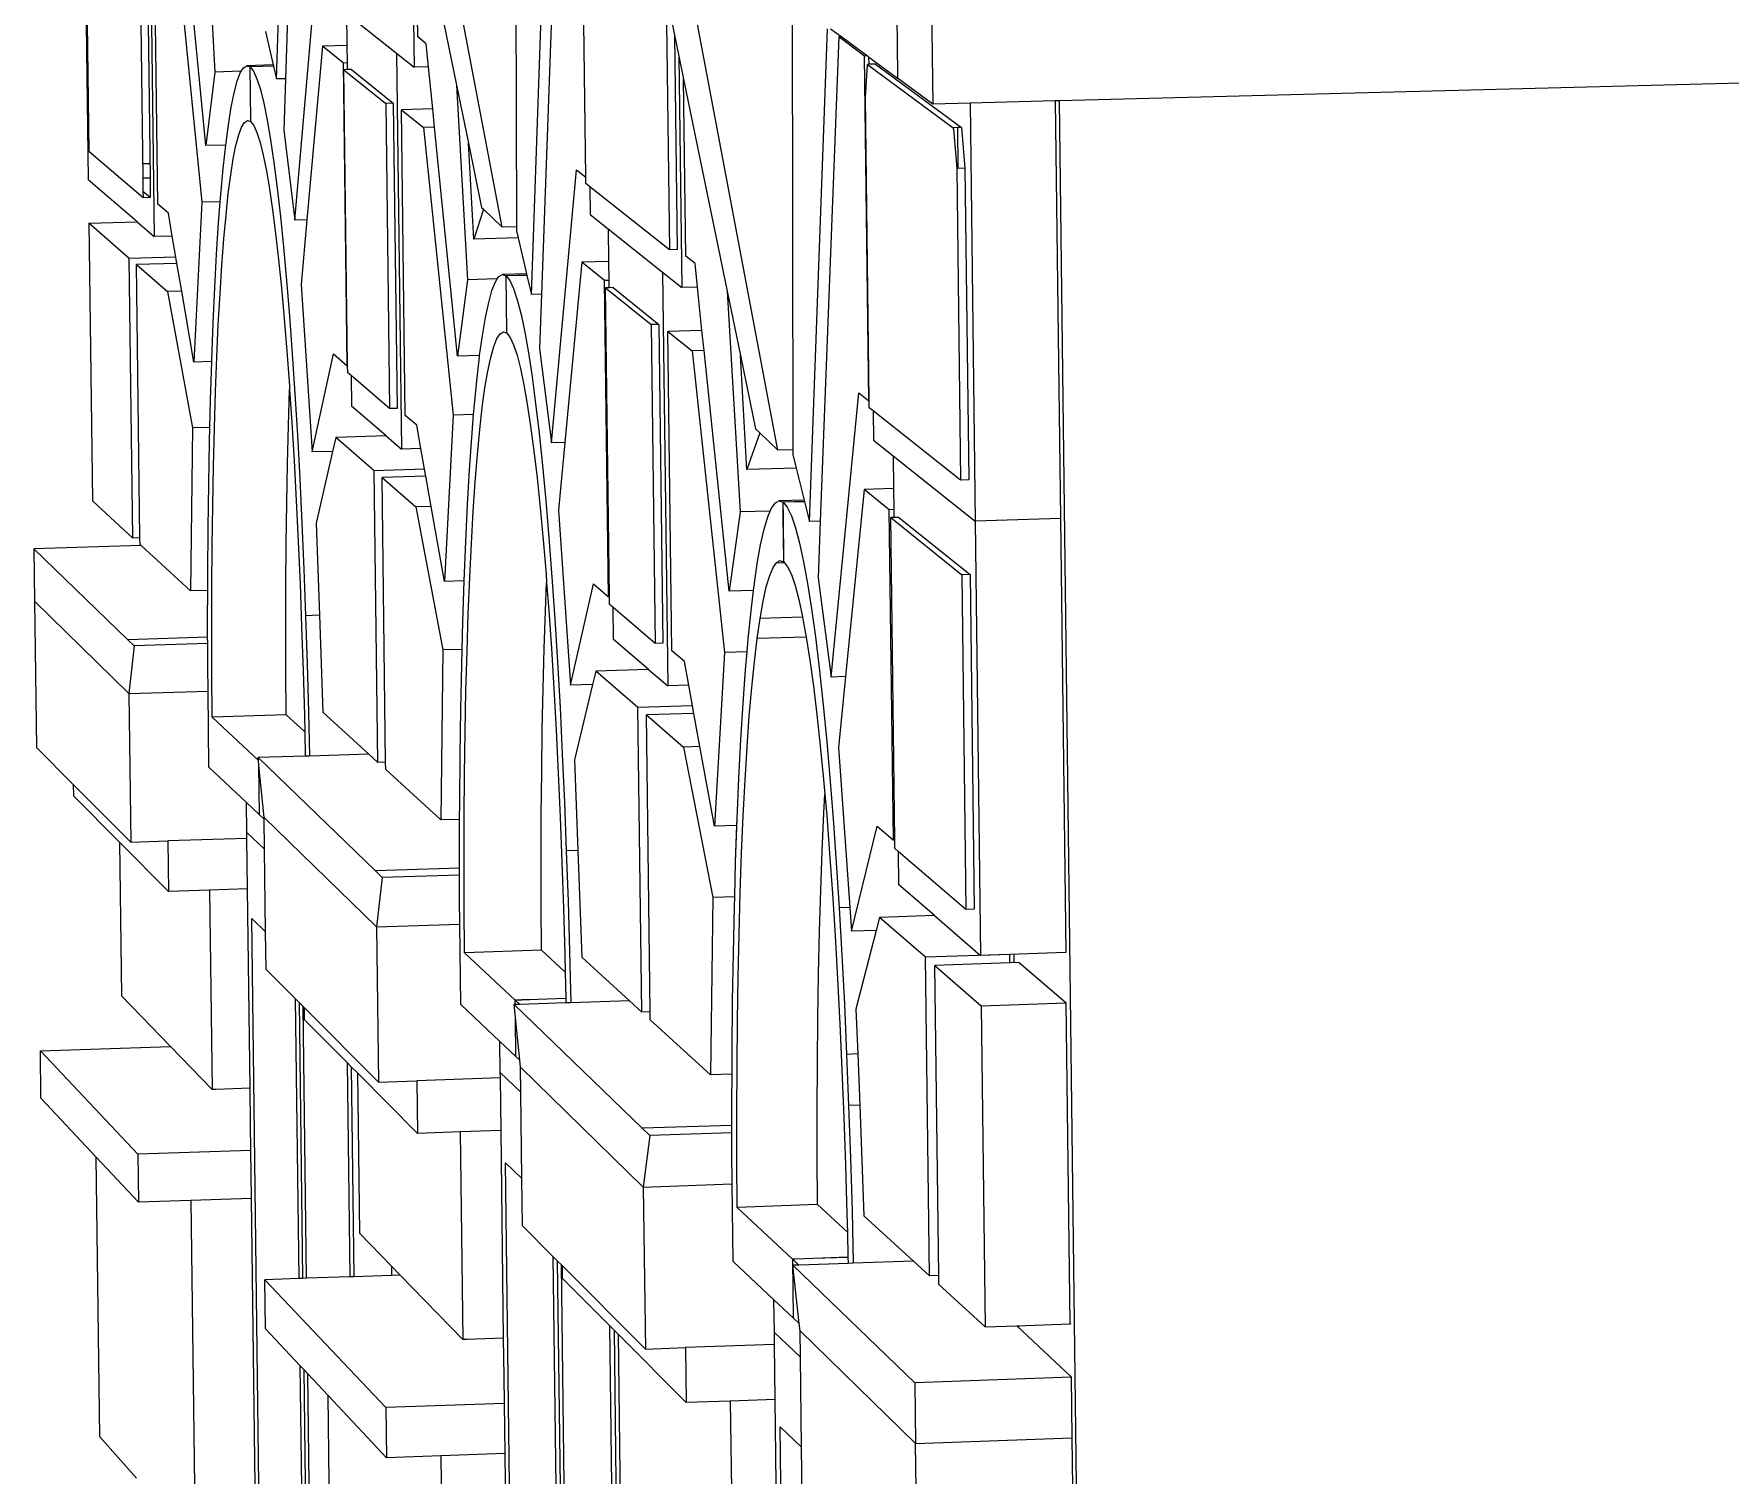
# Model space of a CAD drawing. Extents: x -106 to 80, y -44 to 65.
# Drawn here: x -95.57 to -89.94, y -13.19 to -8.4 of the extents above; entities that cross this region are included whole.
import ezdxf

# ---------------------------------------------------------------- set-up
doc = ezdxf.new("R2010")
doc.units = 0
doc.layers.get('0').update_dxf_attribs({"linetype": 'CONTINUOUS'})

msp = doc.modelspace()

# ---------------------------------------------------------------- linework, layer by layer
for p, q in [((-94.7679, -8.5535), (-94.7198, -7.065)), ((-94.6887, -7.0879), (-94.7377, -8.5527)), ((-95.4085, -7.6416), (-95.3925, -8.8884)), ((-94.0189, -9.0458), (-94.2888, -7.618)), ((-93.9742, -7.6224), (-93.9713, -9.0445)), ((-93.9208, -9.2699), (-93.8668, -7.7016)), ((-93.8329, -7.7266), (-93.8879, -9.2689)), ((-95.1893, -7.8158), (-95.1733, -9.077)), ((-95.4027, -7.8316), (-95.3904, -8.7947)), ((-94.3195, -7.8463), (-94.311, -8.5141)), ((-94.2988, -8.4142), (-94.305, -7.9165)), ((-94.305, -7.9165), (-94.17, -8.5741)), ((-93.7409, -8.88), (-93.753, -7.9158)), ((-95.2229, -7.9763), (-95.2114, -8.8833)), ((-95.199, -7.9756), (-95.1875, -8.8826)), ((-95.0039, -7.9501), (-94.9719, -8.5306)), ((-95.1615, -8.9692), (-95.1739, -7.9958)), ((-95.1066, -8.0499), (-95.0153, -8.9629)), ((-95.0024, -8.775), (-95.0728, -8.049)), ((-94.7064, -9.0229), (-94.6311, -8.1518)), ((-93.4741, -8.2729), (-93.4635, -9.1207)), ((-93.4741, -8.2729), (-93.4463, -8.4081)), ((-93.1039, -9.7868), (-93.3847, -8.2955)), ((-93.0556, -8.3003), (-93.0535, -9.7853)), ((-92.593, -8.3129), (-92.589, -8.6368)), ((-94.5352, -8.3359), (-94.3694, -8.4677)), ((-94.5352, -8.3359), (-94.5338, -8.4425)), ((-92.9985, -10.0233), (-92.9383, -8.3869)), ((-92.9282, -8.3866), (-92.8911, -8.414)), ((-92.7082, -8.3588), (-92.7074, -8.4317)), ((-94.8043, -8.3958), (-94.7786, -8.5071)), ((-94.6154, -8.4447), (-94.6667, -9.0218)), ((-94.5338, -8.4425), (-94.6154, -8.4447)), ((-94.5456, -8.5009), (-94.6154, -8.4447)), ((-94.5338, -8.4425), (-94.5331, -8.5005)), ((-94.2706, -8.4364), (-94.2988, -8.4142)), ((-94.263, -8.5128), (-94.2706, -8.4364)), ((-93.4463, -8.4081), (-93.4374, -9.12)), ((-93.4463, -8.4081), (-93.432, -8.4775)), ((-92.9012, -8.4142), (-92.9625, -10.0222)), ((-92.8911, -8.414), (-92.9012, -8.4142)), ((-92.8156, -8.4774), (-92.9012, -8.4142)), ((-92.8911, -8.414), (-92.8054, -8.4771)), ((-92.7074, -8.4317), (-92.7073, -8.4317)), ((-92.7073, -8.4317), (-92.7059, -8.5506)), ((-94.5331, -8.5005), (-94.5456, -8.5009)), ((-94.5329, -9.5061), (-94.5456, -8.5009)), ((-94.5331, -8.5005), (-94.5328, -8.5225)), ((-94.3694, -8.4677), (-94.3528, -9.7828)), ((-94.3694, -8.4677), (-94.311, -8.5141)), ((-93.432, -8.4775), (-93.4224, -9.2463)), ((-93.432, -8.4775), (-93.4163, -8.554)), ((-92.8054, -8.4771), (-92.8156, -8.4774)), ((-92.8014, -9.6229), (-92.8156, -8.4774)), ((-92.8054, -8.4771), (-92.8019, -8.4798)), ((-92.8019, -8.4798), (-92.8016, -8.505)), ((-92.8019, -8.4798), (-92.7059, -8.5506)), ((-94.9719, -8.5306), (-95.0024, -8.775)), ((-94.8847, -8.5282), (-94.9719, -8.5306)), ((-94.8984, -8.5613), (-94.888, -8.5336)), ((-94.888, -8.5336), (-94.8847, -8.5282)), ((-94.8847, -8.5282), (-94.8773, -8.5162)), ((-94.8773, -8.5162), (-94.8664, -8.5095)), ((-94.7786, -8.5071), (-94.8664, -8.5095)), ((-94.8664, -8.5095), (-94.8555, -8.5132)), ((-94.7777, -8.5111), (-94.8555, -8.5132)), ((-94.8533, -8.6914), (-94.8555, -8.5132)), ((-94.7776, -8.5112), (-94.8553, -8.5133)), ((-94.8553, -8.5133), (-94.844, -8.5278)), ((-94.853, -8.6914), (-94.8553, -8.5133)), ((-94.844, -8.5278), (-94.8326, -8.5528)), ((-94.8326, -8.5528), (-94.8212, -8.5883)), ((-94.7786, -8.5071), (-94.7777, -8.5111)), ((-94.7777, -8.5111), (-94.7776, -8.5112)), ((-94.7776, -8.5112), (-94.7679, -8.5535)), ((-94.7377, -8.5527), (-94.7679, -8.5535)), ((-94.7377, -8.5527), (-94.7435, -8.7239)), ((-94.5328, -8.5225), (-94.5438, -8.5228)), ((-94.5438, -8.5228), (-94.405, -8.6346)), ((-94.5314, -9.5061), (-94.5438, -8.5228)), ((-94.5191, -8.5221), (-94.5328, -8.5225)), ((-94.5191, -8.5221), (-94.3801, -8.6339)), ((-94.263, -8.5128), (-94.311, -8.5141)), ((-94.2489, -8.6529), (-94.263, -8.5128)), ((-93.409, -9.1425), (-93.4163, -8.554)), ((-93.4163, -8.554), (-93.2717, -9.2582)), ((-92.8128, -8.6157), (-92.806, -8.5051)), ((-92.8016, -8.505), (-92.806, -8.5051)), ((-92.806, -8.5051), (-92.521, -8.7157)), ((-92.7791, -8.5044), (-92.8016, -8.505)), ((-92.7791, -8.5044), (-92.4938, -8.715)), ((-92.7059, -8.5506), (-92.7058, -8.5506)), ((-92.589, -8.6368), (-92.7059, -8.5506)), ((-89.1225, -8.5477), (-92.1697, -8.626)), ((-94.9181, -8.6477), (-94.9084, -8.5994)), ((-94.9084, -8.5994), (-94.8984, -8.5613)), ((-94.8212, -8.5883), (-94.8098, -8.6341)), ((-94.17, -8.5741), (-94.1333, -9.2209)), ((-94.17, -8.5741), (-94.1302, -8.7674)), ((-94.9274, -8.7059), (-94.9181, -8.6477)), ((-94.8098, -8.6341), (-94.7984, -8.69)), ((-94.3801, -8.6339), (-94.405, -8.6346)), ((-94.405, -8.6346), (-94.3922, -9.6483)), ((-94.3801, -8.6339), (-94.3673, -9.6476)), ((-94.2489, -8.6529), (-94.3528, -8.6558)), ((-94.34, -9.6709), (-94.3528, -8.6558)), ((-94.3528, -8.6558), (-94.2795, -8.7147)), ((-94.2428, -8.7137), (-94.2489, -8.6529)), ((-92.8002, -9.6229), (-92.8128, -8.6157)), ((-92.4652, -8.6336), (-92.589, -8.6368)), ((-92.1827, -8.6264), (-92.4652, -8.6336)), ((-92.4652, -8.6336), (-92.448, -10.0223)), ((-92.1697, -8.626), (-92.1827, -8.6264)), ((-92.1827, -8.6264), (-92.1656, -10.0137)), ((-92.1697, -8.626), (-91.7959, -38.9348)), ((-94.9361, -8.7732), (-94.9274, -8.7059)), ((-94.8928, -8.7392), (-94.8833, -8.7137)), ((-94.8833, -8.7137), (-94.8735, -8.6978)), ((-94.8735, -8.6978), (-94.8634, -8.6917)), ((-94.8634, -8.6917), (-94.8532, -8.6953)), ((-94.853, -8.6914), (-94.8533, -8.6914)), ((-94.8532, -8.6953), (-94.8533, -8.6914)), ((-94.8529, -8.6953), (-94.8532, -8.6953)), ((-94.8529, -8.6953), (-94.853, -8.6914)), ((-94.8529, -8.6957), (-94.8529, -8.6953)), ((-94.8529, -8.6957), (-94.8429, -8.7087)), ((-94.8429, -8.7087), (-94.8325, -8.7318)), ((-94.7984, -8.69), (-94.7872, -8.7559)), ((-94.7435, -8.7239), (-94.7064, -9.0229)), ((-94.2428, -8.7137), (-94.2795, -8.7147)), ((-94.2795, -8.7147), (-94.1807, -9.67)), ((-94.1666, -9.4746), (-94.2428, -8.7137)), ((-92.521, -8.7157), (-92.5206, -8.7206)), ((-92.5206, -8.7157), (-92.521, -8.7157)), ((-92.5062, -8.7153), (-92.5206, -8.7157)), ((-92.5206, -8.7206), (-92.5206, -8.7157)), ((-92.5206, -8.7206), (-92.5095, -8.8512)), ((-92.4938, -8.715), (-92.5062, -8.7153)), ((-92.5045, -8.851), (-92.5062, -8.7153)), ((-92.4938, -8.715), (-92.4822, -8.8504)), ((-94.9361, -8.7732), (-95.0024, -8.775)), ((-94.9445, -8.8509), (-94.9362, -8.7737)), ((-94.9362, -8.7737), (-94.9361, -8.7732)), ((-94.911, -8.8186), (-94.9021, -8.7742)), ((-94.9021, -8.7742), (-94.8928, -8.7392)), ((-94.8325, -8.7318), (-94.822, -8.7645)), ((-94.822, -8.7645), (-94.8115, -8.8067)), ((-94.7872, -8.7559), (-94.7761, -8.8315)), ((-94.1124, -9.0852), (-94.1302, -8.7674)), ((-94.1302, -8.7674), (-94.0866, -8.98)), ((-95.2106, -8.9484), (-95.3904, -8.7947)), ((-95.1881, -8.835), (-95.212, -8.8356)), ((-94.9195, -8.8721), (-94.911, -8.8186)), ((-94.8115, -8.8067), (-94.8011, -8.8583)), ((-94.7761, -8.8315), (-94.7651, -8.9164)), ((-95.2299, -9.0283), (-95.3925, -8.8884)), ((-95.1875, -8.8826), (-95.2114, -8.8833)), ((-95.2114, -8.8833), (-95.2108, -8.9271)), ((-95.1875, -8.8826), (-95.1866, -8.9478)), ((-94.9523, -8.9371), (-94.9445, -8.8509)), ((-94.9276, -8.9345), (-94.9195, -8.8721)), ((-94.8011, -8.8583), (-94.7907, -8.919)), ((-93.8542, -9.762), (-93.7714, -8.8558)), ((-93.7714, -8.8558), (-93.7409, -8.88)), ((-93.7407, -8.9012), (-93.7409, -8.88)), ((-92.5045, -8.851), (-92.5095, -8.8512)), ((-92.5095, -8.8512), (-92.4967, -9.8863)), ((-92.4822, -8.8504), (-92.5045, -8.851)), ((-92.4822, -8.8504), (-92.4694, -9.8854)), ((-95.1866, -8.9478), (-95.2108, -8.9271)), ((-95.2108, -8.9271), (-95.2106, -8.9484)), ((-95.1866, -8.9478), (-95.2106, -8.9484)), ((-94.9542, -8.9612), (-94.9523, -8.9371)), ((-94.9352, -9.0055), (-94.9276, -8.9345)), ((-94.7907, -8.919), (-94.7805, -8.9886)), ((-94.7651, -8.9164), (-94.7545, -9.0102)), ((-93.7279, -8.9114), (-93.7407, -8.9012)), ((-93.7279, -8.9114), (-93.7267, -9.0041)), ((-93.4635, -9.1207), (-93.7279, -8.9114)), ((-95.1264, -8.9992), (-95.1615, -8.9692)), ((-95.1135, -9.0753), (-95.1264, -8.9992)), ((-95.0153, -8.9629), (-95.0421, -9.4941)), ((-94.9542, -8.9612), (-95.0153, -8.9629)), ((-94.9596, -9.0319), (-94.9542, -8.9612)), ((-94.9424, -9.0848), (-94.9352, -9.0055)), ((-94.7805, -8.9886), (-94.7705, -9.0667)), ((-94.0801, -8.9862), (-94.1124, -9.0852)), ((-94.0866, -8.98), (-94.0801, -8.9862)), ((-94.0801, -8.9862), (-94.0189, -9.0458)), ((-93.7267, -9.0041), (-93.6669, -9.0517)), ((-95.3907, -9.0328), (-95.2299, -9.0283)), ((-95.2563, -9.1495), (-95.3907, -9.0328)), ((-95.3907, -9.0328), (-95.3789, -9.9553)), ((-95.2299, -9.0283), (-95.1733, -9.077)), ((-94.9663, -9.135), (-94.9596, -9.0319)), ((-94.7545, -9.0102), (-94.7441, -9.1127)), ((-94.6667, -9.0218), (-94.7064, -9.0229)), ((-94.6667, -9.0218), (-94.6858, -9.2364)), ((-93.9713, -9.0445), (-94.0189, -9.0458)), ((-93.9713, -9.0445), (-93.9712, -9.0584)), ((-93.9712, -9.0584), (-93.9658, -9.081)), ((-93.6669, -9.0517), (-93.4861, -9.1956)), ((-93.6669, -9.0517), (-93.6656, -9.1597)), ((-95.1135, -9.0753), (-95.1733, -9.077)), ((-95.1016, -9.1451), (-95.1135, -9.0753)), ((-94.949, -9.1721), (-94.9424, -9.0848)), ((-94.7705, -9.0667), (-94.7607, -9.1531)), ((-94.7441, -9.1127), (-94.734, -9.2233)), ((-93.9658, -9.081), (-94.1124, -9.0852)), ((-93.9658, -9.081), (-93.9372, -9.2012)), ((-93.4374, -9.12), (-93.4635, -9.1207)), ((-95.1016, -9.1451), (-95.2563, -9.1495)), ((-95.2444, -10.0785), (-95.2563, -9.1495)), ((-95.098, -9.1663), (-95.2325, -9.1702)), ((-95.2325, -9.1702), (-95.1291, -9.2598)), ((-95.2209, -10.0778), (-95.2325, -9.1702)), ((-95.098, -9.1663), (-95.1016, -9.1451)), ((-95.0823, -9.2585), (-95.098, -9.1663)), ((-94.9723, -9.2458), (-94.9663, -9.135)), ((-94.9551, -9.267), (-94.949, -9.1721)), ((-94.7607, -9.1531), (-94.7512, -9.2474)), ((-93.7545, -9.1622), (-93.8107, -9.7607)), ((-93.6656, -9.1597), (-93.7545, -9.1622)), ((-93.6784, -9.2235), (-93.7545, -9.1622)), ((-93.6656, -9.1597), (-93.6648, -9.2231)), ((-93.3783, -9.1668), (-93.409, -9.1425)), ((-93.3702, -9.2448), (-93.3783, -9.1668)), ((-94.734, -9.2233), (-94.7244, -9.3415)), ((-94.1333, -9.2209), (-94.1666, -9.4746)), ((-94.0346, -9.218), (-94.1333, -9.2209)), ((-94.0523, -9.2563), (-94.041, -9.2278)), ((-94.041, -9.2278), (-94.0346, -9.218)), ((-94.0346, -9.218), (-94.0293, -9.2101)), ((-94.0293, -9.2101), (-94.0174, -9.2035)), ((-93.9372, -9.2012), (-94.0174, -9.2035)), ((-94.0174, -9.2035), (-94.0056, -9.2078)), ((-93.9361, -9.2058), (-94.0056, -9.2078)), ((-94.0033, -9.3933), (-94.0056, -9.2078)), ((-93.9361, -9.2059), (-94.0053, -9.2079)), ((-94.0053, -9.2079), (-93.9931, -9.2234)), ((-94.003, -9.3933), (-94.0053, -9.2079)), ((-93.9931, -9.2234), (-93.9807, -9.2499)), ((-93.9372, -9.2012), (-93.9361, -9.2058)), ((-93.9361, -9.2058), (-93.9361, -9.2059)), ((-93.9361, -9.2059), (-93.9208, -9.2699)), ((-93.6648, -9.2231), (-93.6784, -9.2235)), ((-93.6653, -10.2733), (-93.6784, -9.2235)), ((-93.6648, -9.2231), (-93.6645, -9.2471)), ((-93.4861, -9.1956), (-93.469, -10.5697)), ((-93.4861, -9.1956), (-93.4224, -9.2463)), ((-95.0823, -9.2585), (-95.1291, -9.2598)), ((-95.1291, -9.2598), (-95.0467, -9.7124)), ((-95.0421, -9.4941), (-95.0823, -9.2585)), ((-94.9777, -9.3639), (-94.9723, -9.2458)), ((-94.9607, -9.369), (-94.9551, -9.267)), ((-94.7512, -9.2474), (-94.742, -9.3491)), ((-94.6858, -9.2364), (-94.6488, -9.7926)), ((-94.0633, -9.2957), (-94.0523, -9.2563)), ((-93.9807, -9.2499), (-93.9683, -9.2874)), ((-93.9683, -9.2874), (-93.9559, -9.3356)), ((-93.8879, -9.2689), (-93.9208, -9.2699)), ((-93.8879, -9.2689), (-93.8943, -9.4486)), ((-93.6645, -9.2471), (-93.6753, -9.2474)), ((-93.6753, -9.2474), (-93.5239, -9.3695)), ((-93.6625, -10.2733), (-93.6753, -9.2474)), ((-93.6495, -9.2467), (-93.6645, -9.2471)), ((-93.6495, -9.2467), (-93.4979, -9.3688)), ((-93.3702, -9.2448), (-93.4224, -9.2463)), ((-93.3552, -9.3894), (-93.3702, -9.2448)), ((-93.2717, -9.2582), (-93.2287, -9.9917)), ((-93.2717, -9.2582), (-93.2278, -9.4718)), ((-94.7244, -9.3415), (-94.7151, -9.4669)), ((-94.0841, -9.406), (-94.0739, -9.3456)), ((-94.0739, -9.3456), (-94.0633, -9.2957)), ((-93.9559, -9.3356), (-93.9435, -9.3944)), ((-94.9825, -9.4888), (-94.9777, -9.3639)), ((-94.9656, -9.4777), (-94.9607, -9.369)), ((-94.742, -9.3491), (-94.7332, -9.4579)), ((-94.036, -9.4158), (-94.0253, -9.3997)), ((-94.0253, -9.3997), (-94.0144, -9.3936)), ((-94.0144, -9.3936), (-94.0033, -9.3978)), ((-94.003, -9.3933), (-94.0033, -9.3933)), ((-94.0033, -9.3978), (-94.0033, -9.3933)), ((-94.0029, -9.3978), (-94.0033, -9.3978)), ((-94.0029, -9.3978), (-94.003, -9.3933)), ((-94.0029, -9.3982), (-94.0029, -9.3978)), ((-94.0029, -9.3982), (-93.992, -9.4121)), ((-93.9435, -9.3944), (-93.9313, -9.4636)), ((-93.4979, -9.3688), (-93.5239, -9.3695)), ((-93.5239, -9.3695), (-93.5106, -10.4286)), ((-93.4979, -9.3688), (-93.4847, -10.4278)), ((-93.3552, -9.3894), (-93.4681, -9.3927)), ((-93.4549, -10.4533), (-93.4681, -9.3927)), ((-93.4681, -9.3927), (-93.3882, -9.4571)), ((-93.3483, -9.456), (-93.3552, -9.3894)), ((-94.7332, -9.4579), (-94.7247, -9.5733)), ((-94.0932, -9.4724), (-94.0841, -9.406)), ((-94.0565, -9.4782), (-94.0464, -9.4421)), ((-94.0464, -9.4421), (-94.036, -9.4158)), ((-93.992, -9.4121), (-93.9806, -9.4366)), ((-93.9806, -9.4366), (-93.9692, -9.4712)), ((-93.8943, -9.4486), (-93.8542, -9.762)), ((-93.3483, -9.456), (-93.3882, -9.4571)), ((-93.3882, -9.4571), (-93.281, -10.459)), ((-93.2653, -10.2554), (-93.3483, -9.456)), ((-94.9826, -9.4923), (-95.0421, -9.4941)), ((-94.9865, -9.62), (-94.9826, -9.4923)), ((-94.9826, -9.4923), (-94.9825, -9.4888)), ((-94.97, -9.5926), (-94.9656, -9.4777)), ((-94.7151, -9.4669), (-94.7064, -9.599)), ((-94.6488, -9.7926), (-94.5785, -9.4671)), ((-94.5785, -9.4671), (-94.5329, -9.5061)), ((-94.5314, -9.5061), (-94.5329, -9.5061)), ((-94.5311, -9.5295), (-94.5314, -9.5061)), ((-94.0932, -9.4724), (-94.1666, -9.4746)), ((-94.1028, -9.5565), (-94.0937, -9.4764)), ((-94.0937, -9.4764), (-94.0932, -9.4724)), ((-94.0662, -9.5242), (-94.0565, -9.4782)), ((-93.9692, -9.4712), (-93.9579, -9.5156)), ((-93.9313, -9.4636), (-93.9192, -9.5428)), ((-93.2059, -9.8508), (-93.2278, -9.4718)), ((-93.2278, -9.4718), (-93.1777, -9.7154)), ((-94.5199, -9.539), (-94.5311, -9.5295)), ((-94.5199, -9.539), (-94.5187, -9.6401)), ((-94.3922, -9.6483), (-94.5199, -9.539)), ((-94.1114, -9.6461), (-94.1028, -9.5565)), ((-94.0756, -9.5796), (-94.0662, -9.5242)), ((-93.9579, -9.5156), (-93.9465, -9.5698)), ((-93.9465, -9.5698), (-93.9353, -9.6335)), ((-93.9192, -9.5428), (-93.9074, -9.6318)), ((-94.9887, -9.7107), (-94.9865, -9.62)), ((-94.9737, -9.7134), (-94.97, -9.5926)), ((-94.7277, -9.7061), (-94.7239, -9.5854)), ((-94.7247, -9.5733), (-94.7239, -9.5854)), ((-94.7239, -9.5854), (-94.7239, -9.5854)), ((-94.7239, -9.5854), (-94.7167, -9.6947)), ((-94.7064, -9.599), (-94.6981, -9.7371)), ((-94.0844, -9.6444), (-94.0756, -9.5796)), ((-92.926, -10.54), (-92.8349, -9.5965)), ((-92.8349, -9.5965), (-92.8014, -9.6229)), ((-92.8002, -9.6229), (-92.8014, -9.6229)), ((-92.8, -9.6461), (-92.8002, -9.6229)), ((-94.4037, -9.7391), (-94.5187, -9.6401)), ((-94.3673, -9.6476), (-94.3922, -9.6483)), ((-94.3018, -9.7035), (-94.34, -9.6709)), ((-94.1807, -9.67), (-94.2104, -10.2227)), ((-94.1132, -9.668), (-94.1807, -9.67)), ((-94.1194, -9.7447), (-94.1132, -9.668)), ((-94.1132, -9.668), (-94.1114, -9.6461)), ((-94.0928, -9.7182), (-94.0844, -9.6444)), ((-93.9353, -9.6335), (-93.9242, -9.7065)), ((-93.9074, -9.6318), (-93.8958, -9.7301)), ((-92.7873, -9.6562), (-92.8, -9.6461)), ((-92.7873, -9.6562), (-92.7861, -9.7531)), ((-92.4967, -9.8863), (-92.7873, -9.6562)), ((-95.0467, -9.7124), (-95.0526, -10.2542)), ((-94.9887, -9.7107), (-95.0467, -9.7124)), ((-94.9899, -9.7569), (-94.9887, -9.7107)), ((-94.9767, -9.8393), (-94.9737, -9.7134)), ((-94.7308, -9.832), (-94.7277, -9.7061)), ((-94.7167, -9.6947), (-94.7091, -9.8216)), ((-94.6981, -9.7371), (-94.6904, -9.8806)), ((-94.4037, -9.7391), (-94.5711, -9.744)), ((-94.4037, -9.7391), (-94.3528, -9.7828)), ((-94.2881, -9.7809), (-94.3018, -9.7035)), ((-94.1007, -9.8006), (-94.0928, -9.7182)), ((-93.9242, -9.7065), (-93.9134, -9.7884)), ((-93.8958, -9.7301), (-93.8846, -9.8374)), ((-93.1637, -9.729), (-93.2059, -9.8508)), ((-93.1777, -9.7154), (-93.1637, -9.729)), ((-93.1637, -9.729), (-93.1039, -9.7868)), ((-94.9925, -9.8988), (-94.9899, -9.7569)), ((-94.5818, -9.7906), (-94.6488, -9.7926)), ((-94.5818, -9.7906), (-94.6363, -10.0295)), ((-94.5711, -9.744), (-94.5818, -9.7906)), ((-94.4432, -9.8551), (-94.5711, -9.744)), ((-94.2881, -9.7809), (-94.3528, -9.7828)), ((-94.276, -9.8501), (-94.2881, -9.7809)), ((-94.1267, -9.8519), (-94.1194, -9.7447)), ((-93.9134, -9.7884), (-93.9028, -9.8789)), ((-93.8107, -9.7607), (-93.8542, -9.762)), ((-93.8107, -9.7607), (-93.8318, -9.9856)), ((-93.0535, -9.7853), (-93.1039, -9.7868)), ((-93.0535, -9.7853), (-93.0535, -9.8004)), ((-92.7861, -9.7531), (-92.7207, -9.8051)), ((-94.9792, -9.97), (-94.9767, -9.8393)), ((-94.7333, -9.9626), (-94.7308, -9.832)), ((-94.7091, -9.8216), (-94.702, -9.9535)), ((-94.276, -9.8501), (-94.4432, -9.8551)), ((-94.2719, -9.8732), (-94.276, -9.8501)), ((-94.1334, -9.9673), (-94.1267, -9.8519)), ((-94.108, -9.8914), (-94.1007, -9.8006)), ((-93.8846, -9.8374), (-93.8737, -9.9532)), ((-93.0422, -9.8459), (-93.2059, -9.8508)), ((-93.0535, -9.8004), (-93.0422, -9.8459)), ((-93.0422, -9.8459), (-93.016, -9.9521)), ((-92.7207, -9.8051), (-92.448, -10.0223)), ((-92.7207, -9.8051), (-92.7193, -9.9143)), ((-94.9945, -10.0453), (-94.9925, -9.8988)), ((-94.6904, -9.8806), (-94.6832, -10.0289)), ((-94.4309, -10.8236), (-94.4432, -9.8551)), ((-94.2719, -9.8732), (-94.4173, -9.8776)), ((-94.4173, -9.8776), (-94.3049, -9.9751)), ((-94.4053, -10.8228), (-94.4173, -9.8776)), ((-94.2542, -9.9736), (-94.2719, -9.8732)), ((-94.1147, -9.99), (-94.108, -9.8914)), ((-93.9028, -9.8789), (-93.8924, -9.9777)), ((-92.4694, -9.8854), (-92.4967, -9.8863)), ((-95.3789, -9.9553), (-95.2444, -10.0785)), ((-94.7351, -10.0973), (-94.7333, -9.9626)), ((-94.702, -9.9535), (-94.6955, -10.0899)), ((-93.8737, -9.9532), (-93.8632, -10.0769)), ((-93.1244, -9.979), (-93.1117, -9.961)), ((-93.1117, -9.961), (-93.0986, -9.9546)), ((-93.016, -9.9521), (-93.0986, -9.9546)), ((-93.0986, -9.9546), (-93.0857, -9.9595)), ((-93.0147, -9.9574), (-93.0857, -9.9595)), ((-93.0852, -10.0069), (-93.0857, -9.9595)), ((-93.0147, -9.9576), (-93.0854, -9.9597)), ((-93.0854, -9.9597), (-93.072, -9.9764)), ((-93.0848, -10.0069), (-93.0854, -9.9597)), ((-93.016, -9.9521), (-93.0147, -9.9574)), ((-93.0147, -9.9574), (-93.0147, -9.9576)), ((-93.0147, -9.9576), (-92.9985, -10.0233)), ((-92.8166, -9.9173), (-92.8783, -10.5385)), ((-92.7193, -9.9143), (-92.8166, -9.9173)), ((-92.7334, -9.9842), (-92.8166, -9.9173)), ((-92.7193, -9.9143), (-92.7185, -9.9838)), ((-94.9809, -10.1047), (-94.9792, -9.97)), ((-94.2542, -9.9736), (-94.3049, -9.9751)), ((-94.3049, -9.9751), (-94.2155, -10.4501)), ((-94.2104, -10.2227), (-94.2542, -9.9736)), ((-94.1393, -10.0902), (-94.1334, -9.9673)), ((-94.1208, -10.0962), (-94.1147, -9.99)), ((-93.8924, -9.9777), (-93.8825, -10.0842)), ((-93.8318, -9.9856), (-93.7919, -10.5675)), ((-93.2287, -9.9917), (-93.2653, -10.2554)), ((-93.1285, -9.9887), (-93.2287, -9.9917)), ((-93.1489, -10.0491), (-93.1368, -10.0084)), ((-93.1489, -10.0491), (-93.1368, -10.0084)), ((-93.1368, -10.0084), (-93.1285, -9.9887)), ((-93.1285, -9.9887), (-93.1244, -9.979)), ((-93.0848, -10.0069), (-93.0852, -10.0069)), ((-93.0833, -10.153), (-93.0852, -10.0069)), ((-93.083, -10.153), (-93.0848, -10.0069)), ((-93.072, -9.9764), (-93.0585, -10.0045)), ((-93.0585, -10.0045), (-93.045, -10.0441)), ((-92.7185, -9.9838), (-92.7334, -9.9842)), ((-92.7197, -11.0821), (-92.7334, -9.9842)), ((-92.7181, -10.0102), (-92.7287, -10.0105)), ((-92.7287, -10.0105), (-92.4928, -10.2007)), ((-92.7154, -11.0819), (-92.7287, -10.0105)), ((-92.7185, -9.9838), (-92.7181, -10.0102)), ((-92.7018, -10.0097), (-92.7181, -10.0102)), ((-92.7018, -10.0097), (-92.4655, -10.1998)), ((-92.1656, -10.0137), (-92.448, -10.0223)), ((-92.1656, -10.0137), (-92.1478, -11.4554)), ((-95.2209, -10.0778), (-95.2444, -10.0785)), ((-95.2206, -10.1003), (-95.2209, -10.0778)), ((-94.9957, -10.1957), (-94.9945, -10.0453)), ((-94.6832, -10.0289), (-94.6767, -10.1814)), ((-94.6363, -10.0295), (-94.6251, -10.335)), ((-93.8632, -10.0769), (-93.8533, -10.2082)), ((-93.1605, -10.1009), (-93.1489, -10.0491)), ((-93.045, -10.0441), (-93.0314, -10.095)), ((-92.9625, -10.0222), (-92.9985, -10.0233)), ((-92.9625, -10.0222), (-92.9697, -10.211)), ((-92.448, -10.0223), (-92.4302, -11.4646)), ((-95.2172, -10.1035), (-95.5728, -10.1142)), ((-95.5728, -10.1142), (-95.2609, -10.4162)), ((-95.5728, -10.1142), (-95.5706, -10.2886)), ((-95.2172, -10.1035), (-95.2206, -10.1003)), ((-95.0526, -10.2542), (-95.2172, -10.1035)), ((-94.982, -10.2431), (-94.9809, -10.1047)), ((-94.7362, -10.2356), (-94.7351, -10.0973)), ((-94.6955, -10.0899), (-94.6895, -10.23)), ((-94.1446, -10.2203), (-94.1393, -10.0902)), ((-94.1263, -10.2094), (-94.1208, -10.0962)), ((-93.8825, -10.0842), (-93.8729, -10.198)), ((-93.1716, -10.1635), (-93.1605, -10.1009)), ((-93.1716, -10.1635), (-93.1605, -10.1009)), ((-93.0314, -10.095), (-93.018, -10.157)), ((-94.6767, -10.1814), (-94.6708, -10.3364)), ((-93.1822, -10.2366), (-93.1716, -10.1635)), ((-93.1305, -10.2027), (-93.1191, -10.1757)), ((-93.1191, -10.1757), (-93.1091, -10.1616)), ((-93.1091, -10.1616), (-93.1074, -10.1592)), ((-93.0812, -10.1607), (-93.1091, -10.1616)), ((-93.1074, -10.1592), (-93.0954, -10.1534)), ((-93.0954, -10.1534), (-93.0833, -10.1581)), ((-93.083, -10.153), (-93.0833, -10.153)), ((-93.0833, -10.1581), (-93.0833, -10.153)), ((-93.0829, -10.1581), (-93.0833, -10.1581)), ((-93.0829, -10.1581), (-93.083, -10.153)), ((-93.0829, -10.1586), (-93.0829, -10.1581)), ((-93.0829, -10.1586), (-93.0812, -10.1607)), ((-93.0812, -10.1607), (-93.071, -10.1736)), ((-93.071, -10.1736), (-93.0586, -10.1996)), ((-93.018, -10.157), (-93.0046, -10.2297)), ((-94.9959, -10.2525), (-94.9957, -10.1957)), ((-94.9824, -10.3844), (-94.982, -10.2431)), ((-94.7366, -10.3769), (-94.7362, -10.2356)), ((-94.6895, -10.23), (-94.6842, -10.3732)), ((-94.1446, -10.2207), (-94.2104, -10.2227)), ((-94.1491, -10.3569), (-94.1446, -10.2207)), ((-94.1446, -10.2207), (-94.1446, -10.2203)), ((-94.1311, -10.3291), (-94.1263, -10.2094)), ((-93.8747, -10.3212), (-93.8708, -10.2257)), ((-93.8729, -10.198), (-93.8708, -10.2257)), ((-93.8708, -10.2257), (-93.8638, -10.3187)), ((-93.8533, -10.2082), (-93.8438, -10.3463)), ((-93.7919, -10.5675), (-93.715, -10.2308)), ((-93.715, -10.2308), (-93.6653, -10.2733)), ((-93.1842, -10.2529), (-93.1822, -10.2366)), ((-93.1522, -10.2876), (-93.1416, -10.2401)), ((-93.1416, -10.2401), (-93.1305, -10.2027)), ((-93.0586, -10.1996), (-93.0461, -10.2361)), ((-93.0461, -10.2361), (-93.0337, -10.283)), ((-93.0046, -10.2297), (-92.9915, -10.313)), ((-92.9697, -10.211), (-92.926, -10.54)), ((-92.4655, -10.1998), (-92.4928, -10.2007)), ((-92.4928, -10.2007), (-92.479, -11.3121)), ((-92.4655, -10.1998), (-92.4518, -11.3113)), ((-95.5706, -10.2886), (-95.2574, -10.5948)), ((-95.5706, -10.2886), (-95.5644, -10.7739)), ((-94.9959, -10.2525), (-95.0526, -10.2542)), ((-94.9962, -10.3494), (-94.9959, -10.2525)), ((-93.6625, -10.2733), (-93.6653, -10.2733)), ((-93.6622, -10.2988), (-93.6625, -10.2733)), ((-93.6512, -10.3082), (-93.6622, -10.2988)), ((-93.1842, -10.2529), (-93.2653, -10.2554)), ((-93.1922, -10.32), (-93.1842, -10.2529)), ((-93.1624, -10.3452), (-93.1522, -10.2876)), ((-93.0337, -10.283), (-93.0214, -10.3401)), ((-94.9961, -10.4081), (-94.9962, -10.3494)), ((-94.6251, -10.335), (-94.6708, -10.3364)), ((-94.6708, -10.3364), (-94.6708, -10.3374)), ((-94.6708, -10.3374), (-94.6655, -10.4962)), ((-94.6251, -10.335), (-94.6134, -10.6565)), ((-94.1515, -10.4481), (-94.1491, -10.3569)), ((-94.1352, -10.4548), (-94.1311, -10.3291)), ((-93.8789, -10.4469), (-93.8747, -10.3212)), ((-93.8638, -10.3187), (-93.8551, -10.4457)), ((-93.8438, -10.3463), (-93.8349, -10.4907)), ((-93.6512, -10.3082), (-93.6499, -10.4138)), ((-93.5106, -10.4286), (-93.6512, -10.3082)), ((-93.2017, -10.4132), (-93.1922, -10.32)), ((-93.1722, -10.4125), (-93.1624, -10.3452)), ((-93.0212, -10.3409), (-93.1624, -10.3452)), ((-93.0214, -10.3401), (-93.0212, -10.3409)), ((-93.0212, -10.3409), (-93.0091, -10.4071)), ((-92.9915, -10.313), (-92.9786, -10.4064)), ((-94.9961, -10.4081), (-95.2609, -10.4162)), ((-95.2609, -10.4162), (-95.2399, -10.4365)), ((-94.996, -10.4291), (-94.9961, -10.4081)), ((-94.9821, -10.5281), (-94.9824, -10.3844)), ((-94.7364, -10.5205), (-94.7366, -10.3769)), ((-94.6842, -10.3732), (-94.6794, -10.5191)), ((-93.5328, -10.5147), (-93.6499, -10.4138)), ((-93.2054, -10.4567), (-93.2017, -10.4132)), ((-93.1814, -10.4892), (-93.1722, -10.4125)), ((-93.1814, -10.4892), (-93.1722, -10.4125)), ((-93.0091, -10.4075), (-93.1722, -10.4125)), ((-93.0091, -10.4071), (-93.0091, -10.4075)), ((-93.0091, -10.4075), (-92.9971, -10.4838)), ((-92.9786, -10.4064), (-92.966, -10.5096)), ((-95.2399, -10.4365), (-95.2574, -10.5948)), ((-94.996, -10.4291), (-95.2399, -10.4365)), ((-94.9959, -10.5056), (-94.996, -10.4291)), ((-94.2155, -10.4501), (-94.2223, -11.0147)), ((-94.1515, -10.4481), (-94.2155, -10.4501)), ((-94.1529, -10.4995), (-94.1515, -10.4481)), ((-94.1386, -10.586), (-94.1352, -10.4548)), ((-93.8824, -10.578), (-93.8789, -10.4469)), ((-93.8551, -10.4457), (-93.8469, -10.5785)), ((-93.4847, -10.4278), (-93.5106, -10.4286)), ((-93.4132, -10.489), (-93.4549, -10.4533)), ((-93.281, -10.459), (-93.3137, -11.0351)), ((-93.2054, -10.4567), (-93.281, -10.459)), ((-93.2104, -10.5159), (-93.2054, -10.4567)), ((-94.9949, -10.5868), (-94.9959, -10.5056)), ((-94.9811, -10.6736), (-94.9821, -10.5281)), ((-94.7354, -10.6659), (-94.7364, -10.5205)), ((-94.6794, -10.5191), (-94.6752, -10.6668)), ((-94.6655, -10.4962), (-94.661, -10.6571)), ((-94.1559, -10.6474), (-94.1529, -10.4995)), ((-93.8349, -10.4907), (-93.8265, -10.6408)), ((-93.7072, -10.5201), (-93.7181, -10.5653)), ((-93.5328, -10.5147), (-93.7072, -10.5201)), ((-93.5677, -10.6413), (-93.7072, -10.5201)), ((-93.5328, -10.5147), (-93.469, -10.5697)), ((-93.3989, -10.5675), (-93.4132, -10.489)), ((-93.2185, -10.6275), (-93.2104, -10.5159)), ((-93.19, -10.575), (-93.1814, -10.4892)), ((-92.9971, -10.4838), (-92.9853, -10.5699)), ((-92.966, -10.5096), (-92.9538, -10.6222)), ((-93.8852, -10.7141), (-93.8824, -10.578)), ((-93.8469, -10.5785), (-93.8393, -10.7164)), ((-93.7181, -10.5653), (-93.7919, -10.5675)), ((-93.7181, -10.5653), (-93.7785, -10.8153)), ((-93.3989, -10.5675), (-93.469, -10.5697)), ((-93.3865, -10.6357), (-93.3989, -10.5675)), ((-93.1981, -10.6695), (-93.19, -10.575)), ((-92.9853, -10.5699), (-92.9737, -10.6649)), ((-92.8783, -10.5385), (-92.926, -10.54)), ((-92.8783, -10.5385), (-92.9017, -10.7745)), ((-95.2574, -10.5948), (-94.9949, -10.5868)), ((-95.2574, -10.5948), (-95.2511, -11.0885)), ((-94.9917, -10.8395), (-94.9949, -10.5868)), ((-94.1413, -10.7221), (-94.1386, -10.586)), ((-93.8265, -10.6408), (-93.8189, -10.7958)), ((-93.3865, -10.6357), (-93.5677, -10.6413)), ((-93.555, -11.653), (-93.5677, -10.6413)), ((-93.3819, -10.661), (-93.3865, -10.6357)), ((-93.2259, -10.7477), (-93.2185, -10.6275)), ((-93.2259, -10.7477), (-93.2185, -10.6275)), ((-92.9538, -10.6222), (-92.942, -10.7436)), ((-94.7354, -10.6659), (-94.9811, -10.6736)), ((-94.8274, -10.8172), (-94.9811, -10.6736)), ((-94.6739, -10.7226), (-94.7354, -10.6659)), ((-94.6752, -10.6668), (-94.6739, -10.7226)), ((-94.661, -10.6571), (-94.6576, -10.8025)), ((-94.6134, -10.6565), (-94.4607, -10.7963)), ((-94.1581, -10.8001), (-94.1559, -10.6474)), ((-93.3819, -10.661), (-93.5394, -10.6659)), ((-93.5394, -10.6659), (-93.4168, -10.7725)), ((-93.527, -11.6521), (-93.5394, -10.6659)), ((-93.3619, -10.7707), (-93.3819, -10.661)), ((-93.2055, -10.7723), (-93.1981, -10.6695)), ((-92.9737, -10.6649), (-92.9625, -10.7684)), ((-94.6739, -10.7226), (-94.6721, -10.8029)), ((-94.1433, -10.8626), (-94.1413, -10.7221)), ((-93.8872, -10.8545), (-93.8852, -10.7141)), ((-93.8393, -10.7164), (-93.8323, -10.8589)), ((-93.2325, -10.8759), (-93.2259, -10.7477)), ((-93.2325, -10.8759), (-93.2259, -10.7477)), ((-92.942, -10.7436), (-92.9307, -10.8734)), ((-95.4422, -10.8966), (-95.5644, -10.7739)), ((-94.6721, -10.8029), (-94.8284, -10.8078)), ((-94.8284, -10.8078), (-94.4393, -11.1839)), ((-94.8274, -10.8172), (-94.8284, -10.8078)), ((-94.6576, -10.8025), (-94.6721, -10.8029)), ((-94.4607, -10.7963), (-94.6576, -10.8025)), ((-94.4607, -10.7963), (-94.4309, -10.8236)), ((-94.1595, -10.9568), (-94.1581, -10.8001)), ((-93.8189, -10.7958), (-93.8118, -10.9552)), ((-93.3619, -10.7707), (-93.4168, -10.7725)), ((-93.4168, -10.7725), (-93.3195, -11.2724)), ((-93.3137, -11.0351), (-93.3619, -10.7707)), ((-93.2122, -10.8829), (-93.2055, -10.7723)), ((-92.9625, -10.7684), (-92.9517, -10.8802)), ((-92.9017, -10.7745), (-92.864, -11.3058)), ((-94.9917, -10.8395), (-94.8673, -10.9567)), ((-94.8258, -10.8335), (-94.8274, -10.8172)), ((-94.8237, -10.9979), (-94.8258, -10.8335)), ((-94.8086, -11.0062), (-94.8258, -10.8335)), ((-94.4053, -10.8228), (-94.4309, -10.8236)), ((-94.405, -10.8473), (-94.4053, -10.8228)), ((-94.2223, -11.0147), (-94.405, -10.8473)), ((-94.1446, -11.0068), (-94.1433, -10.8626)), ((-93.8886, -10.9986), (-93.8872, -10.8545)), ((-93.8323, -10.8589), (-93.8259, -11.0053)), ((-93.7785, -10.8153), (-93.7672, -11.1159)), ((-95.4422, -10.8966), (-95.4417, -10.9349)), ((-95.2511, -11.0885), (-95.4422, -10.8966)), ((-93.2383, -11.0115), (-93.2325, -10.8759)), ((-93.2383, -11.0115), (-93.2325, -10.8759)), ((-93.2183, -11.0008), (-93.2122, -10.8829)), ((-92.9517, -10.8802), (-92.9474, -10.9291)), ((-92.9307, -10.8734), (-92.9198, -11.0109)), ((-95.2891, -11.0885), (-95.4417, -10.9349)), ((-94.8661, -11.0561), (-94.8673, -10.9567)), ((-94.8673, -10.9567), (-94.8237, -10.9979)), ((-94.1597, -11.0127), (-94.1595, -10.9568)), ((-93.8118, -10.9552), (-93.8055, -11.1171)), ((-92.9507, -10.9923), (-92.9474, -10.9291)), ((-92.9474, -10.9291), (-92.9413, -10.9995)), ((-94.8237, -10.9979), (-94.8085, -11.0122)), ((-94.8086, -11.0062), (-94.4356, -11.3703)), ((-94.8085, -11.0122), (-94.8086, -11.0062)), ((-94.8072, -11.1119), (-94.8085, -11.0122)), ((-94.1597, -11.0127), (-94.2223, -11.0147)), ((-94.1601, -11.117), (-94.1597, -11.0127)), ((-94.1451, -11.1541), (-94.1446, -11.0068)), ((-93.8891, -11.1459), (-93.8886, -10.9986)), ((-93.8259, -11.0053), (-93.8201, -11.155)), ((-93.2391, -11.0327), (-93.3137, -11.0351)), ((-93.2434, -11.154), (-93.2383, -11.0115)), ((-93.2434, -11.154), (-93.2391, -11.0327)), ((-93.2391, -11.0327), (-93.2383, -11.0115)), ((-93.2236, -11.1256), (-93.2183, -11.0008)), ((-92.9562, -11.1171), (-92.9507, -10.9923)), ((-92.9413, -10.9995), (-92.9314, -11.126)), ((-92.9198, -11.0109), (-92.9096, -11.1556)), ((-92.8585, -11.3842), (-92.7742, -11.0355)), ((-92.7742, -11.0355), (-92.7197, -11.0821)), ((-95.2891, -11.0885), (-95.2826, -11.599)), ((-95.1263, -11.2522), (-95.2891, -11.0885)), ((-95.2511, -11.0885), (-95.1285, -11.0846)), ((-94.8658, -11.0763), (-95.1285, -11.0846)), ((-95.1285, -11.0846), (-95.1263, -11.2522)), ((-94.8661, -11.0561), (-94.8072, -11.1119)), ((-94.8658, -11.0763), (-94.8661, -11.0561)), ((-94.8637, -11.2438), (-94.8658, -11.0763)), ((-92.7154, -11.0819), (-92.7197, -11.0821)), ((-92.7151, -11.11), (-92.7154, -11.0819)), ((-94.8037, -11.3868), (-94.8072, -11.1119)), ((-94.1601, -11.175), (-94.1601, -11.117)), ((-93.8889, -11.2957), (-93.8891, -11.1459)), ((-93.7672, -11.1159), (-93.8055, -11.1171)), ((-93.8055, -11.1171), (-93.8055, -11.1182)), ((-93.8055, -11.1182), (-93.7999, -11.2841)), ((-93.7672, -11.1159), (-93.7539, -11.4706)), ((-93.2282, -11.2567), (-93.2236, -11.1256)), ((-92.9609, -11.2481), (-92.9562, -11.1171)), ((-92.9314, -11.126), (-92.922, -11.2591)), ((-92.7044, -11.1191), (-92.7151, -11.11)), ((-92.7044, -11.1191), (-92.703, -11.2295)), ((-92.479, -11.3121), (-92.7044, -11.1191)), ((-94.1601, -11.175), (-94.4393, -11.1839)), ((-94.4393, -11.1839), (-94.4164, -11.2061)), ((-94.16, -11.1979), (-94.4164, -11.2061)), ((-94.16, -11.1979), (-94.1601, -11.175)), ((-94.1599, -11.2799), (-94.16, -11.1979)), ((-94.1449, -11.304), (-94.1451, -11.1541)), ((-93.8201, -11.155), (-93.815, -11.3074)), ((-93.2467, -11.2701), (-93.2434, -11.154)), ((-92.9096, -11.1556), (-92.8999, -11.3069)), ((-94.9901, -11.2479), (-95.1263, -11.2522)), ((-94.8637, -11.2438), (-94.9901, -11.2479)), ((-94.9901, -11.2479), (-94.9816, -11.91)), ((-94.8553, -11.9059), (-94.8637, -11.2438)), ((-94.4164, -11.2061), (-94.4356, -11.3703)), ((-93.2321, -11.3936), (-93.2282, -11.2567)), ((-92.9648, -11.3849), (-92.9609, -11.2481)), ((-92.922, -11.2591), (-92.9132, -11.3981)), ((-92.5838, -11.3323), (-92.703, -11.2295)), ((-94.1589, -11.3614), (-94.1599, -11.2799)), ((-94.144, -11.4557), (-94.1449, -11.304)), ((-93.888, -11.4473), (-93.8889, -11.2957)), ((-93.815, -11.3074), (-93.8106, -11.4617)), ((-93.7999, -11.2841), (-93.7951, -11.4522)), ((-93.3195, -11.2724), (-93.3273, -11.8618)), ((-93.2467, -11.2701), (-93.3195, -11.2724)), ((-93.251, -11.457), (-93.2476, -11.3027)), ((-93.2476, -11.3027), (-93.2467, -11.2701)), ((-92.864, -11.3058), (-92.8999, -11.3069)), ((-92.8999, -11.3069), (-92.8909, -11.4641)), ((-92.864, -11.3058), (-92.8585, -11.3842)), ((-92.4518, -11.3113), (-92.479, -11.3121)), ((-94.8149, -14.0856), (-94.8497, -11.3426)), ((-94.8497, -11.3426), (-94.8037, -11.3868)), ((-94.4356, -11.3703), (-94.1589, -11.3614)), ((-94.4356, -11.3703), (-94.4291, -11.8852)), ((-94.1556, -11.6282), (-94.1589, -11.3614)), ((-92.7658, -11.3382), (-92.7769, -11.3816)), ((-92.5838, -11.3323), (-92.7658, -11.3382)), ((-92.6132, -11.4708), (-92.7658, -11.3382)), ((-92.5838, -11.3323), (-92.4302, -11.4646)), ((-94.8022, -11.5112), (-94.8037, -11.3868)), ((-93.2351, -11.5356), (-93.2321, -11.3936)), ((-92.9679, -11.5269), (-92.9648, -11.3849)), ((-92.9132, -11.3981), (-92.905, -11.5426)), ((-92.7769, -11.3816), (-92.8585, -11.3842)), ((-92.7769, -11.3816), (-92.844, -11.6436)), ((-93.888, -11.4473), (-94.144, -11.4557)), ((-93.9754, -11.6132), (-94.144, -11.4557)), ((-93.8092, -11.52), (-93.888, -11.4473)), ((-93.8106, -11.4617), (-93.8092, -11.52)), ((-93.7951, -11.4522), (-93.791, -11.6217)), ((-93.7539, -11.4706), (-93.5957, -11.6157)), ((-93.2535, -11.6163), (-93.251, -11.457)), ((-93.2535, -11.6163), (-93.251, -11.457)), ((-92.8909, -11.4641), (-92.8826, -11.6265)), ((-92.3332, -11.4616), (-92.6132, -11.4708)), ((-92.6001, -12.5289), (-92.6132, -11.4708)), ((-92.3334, -11.4614), (-92.4302, -11.4646)), ((-92.1478, -11.4554), (-92.3334, -11.4614)), ((-92.3332, -11.4616), (-92.3334, -11.4614)), ((-92.3328, -11.4895), (-92.3332, -11.4616)), ((-92.3184, -11.489), (-92.3187, -11.4609)), ((-94.7056, -11.608), (-94.8022, -11.5112)), ((-93.8092, -11.52), (-93.8071, -11.6077)), ((-93.2374, -11.6822), (-93.2351, -11.5356)), ((-92.9703, -11.6734), (-92.9679, -11.5269)), ((-92.3328, -11.4895), (-92.5823, -11.4977)), ((-92.5823, -11.4977), (-92.4281, -11.6317)), ((-92.5695, -12.5278), (-92.5823, -11.4977)), ((-92.3019, -11.4885), (-92.3328, -11.4895)), ((-92.3019, -11.4885), (-92.1458, -11.6224)), ((-92.905, -11.5426), (-92.8974, -11.6918)), ((-95.1194, -11.7676), (-95.2826, -11.599)), ((-94.7056, -11.608), (-94.6938, -12.5379)), ((-94.6925, -11.6211), (-94.7056, -11.608)), ((-94.6925, -11.6211), (-94.6809, -12.5375)), ((-94.6795, -11.6342), (-94.6925, -11.6211)), ((-94.668, -12.5371), (-94.6795, -11.6342)), ((-94.6752, -11.6385), (-94.6795, -11.6342)), ((-94.6747, -11.6785), (-94.6752, -11.6385)), ((-94.4291, -11.8852), (-94.6752, -11.6385)), ((-94.1556, -11.6282), (-94.026, -11.7503)), ((-93.9749, -11.6281), (-93.9788, -11.6282)), ((-93.9788, -11.6282), (-93.5538, -12.039)), ((-93.9743, -11.6713), (-93.9788, -11.6282)), ((-93.9537, -11.6125), (-93.9754, -11.6132)), ((-93.9751, -11.6135), (-93.9754, -11.6132)), ((-93.9537, -11.6128), (-93.9751, -11.6135)), ((-93.96, -11.6276), (-93.9751, -11.6135)), ((-93.9749, -11.6281), (-93.9751, -11.6135)), ((-93.96, -11.6276), (-93.9749, -11.6281)), ((-93.8068, -11.6226), (-93.96, -11.6276)), ((-93.8999, -11.6107), (-93.9537, -11.6125)), ((-93.8999, -11.611), (-93.9537, -11.6128)), ((-93.9537, -11.6125), (-93.9537, -11.6128)), ((-93.8071, -11.6077), (-93.8999, -11.6107)), ((-93.8071, -11.608), (-93.8999, -11.611)), ((-93.8999, -11.611), (-93.8999, -11.6107)), ((-93.8071, -11.6077), (-93.8071, -11.608)), ((-93.8071, -11.608), (-93.8069, -11.6172)), ((-93.8069, -11.6172), (-93.8068, -11.6226)), ((-93.791, -11.6221), (-93.8068, -11.6226)), ((-93.5957, -11.6157), (-93.791, -11.6221)), ((-93.791, -11.6217), (-93.791, -11.6221)), ((-93.5957, -11.6157), (-93.555, -11.653)), ((-93.527, -11.6521), (-93.555, -11.653)), ((-93.5267, -11.679), (-93.527, -11.6521)), ((-93.2551, -11.78), (-93.2535, -11.6163)), ((-92.8826, -11.6265), (-92.8751, -11.7933)), ((-92.844, -11.6436), (-92.8383, -11.7921)), ((-92.4281, -11.6317), (-92.1458, -11.6224)), ((-92.4281, -11.6317), (-92.4149, -12.6988)), ((-92.1326, -12.6889), (-92.1458, -11.6224)), ((-94.6747, -11.6785), (-94.5333, -11.8205)), ((-93.9727, -11.8006), (-93.9743, -11.6713)), ((-93.9597, -11.8129), (-93.9743, -11.6713)), ((-93.3273, -11.8618), (-93.5267, -11.679)), ((-93.2389, -11.8328), (-93.2374, -11.6822)), ((-92.9718, -11.8239), (-92.9703, -11.6734)), ((-92.8974, -11.6918), (-92.8905, -11.8451)), ((-94.0247, -11.854), (-94.026, -11.7503)), ((-94.026, -11.7503), (-93.9727, -11.8006)), ((-95.5515, -11.7819), (-95.1194, -11.7676)), ((-95.5515, -11.7819), (-95.2278, -12.1247)), ((-95.5495, -11.939), (-95.5515, -11.7819)), ((-94.9816, -11.91), (-95.1194, -11.7676)), ((-94.5333, -11.8205), (-94.5243, -12.5321)), ((-94.5194, -11.8345), (-94.5333, -11.8205)), ((-93.9727, -11.8006), (-93.9597, -11.8129)), ((-93.9573, -11.8362), (-93.9597, -11.8129)), ((-93.2555, -11.8594), (-93.2551, -11.78)), ((-92.8383, -11.7921), (-92.8751, -11.7933)), ((-92.8751, -11.7933), (-92.8683, -11.9628)), ((-92.8383, -11.7921), (-92.8317, -11.9616)), ((-94.5194, -11.8345), (-94.5106, -12.5317)), ((-94.498, -11.856), (-94.5194, -11.8345)), ((-94.4913, -12.3879), (-94.498, -11.856)), ((-94.2991, -12.0558), (-94.498, -11.856)), ((-94.0245, -11.8718), (-94.3013, -11.881)), ((-94.0247, -11.854), (-93.9563, -11.9189)), ((-94.0245, -11.8718), (-94.0247, -11.854)), ((-94.0223, -12.0465), (-94.0245, -11.8718)), ((-93.9573, -11.8362), (-93.5499, -12.2339)), ((-93.9563, -11.9189), (-93.9573, -11.8362)), ((-93.2555, -11.8594), (-93.3273, -11.8618)), ((-93.2559, -11.9472), (-93.2555, -11.8594)), ((-93.2396, -11.9866), (-93.2389, -11.8328)), ((-92.9725, -11.9776), (-92.9718, -11.8239)), ((-92.8905, -11.8451), (-92.8843, -12.0018)), ((-94.9679, -11.9096), (-94.9816, -11.91)), ((-94.8553, -11.9059), (-94.9679, -11.9096)), ((-94.8538, -12.0235), (-94.8553, -11.9059)), ((-94.4291, -11.8852), (-94.3013, -11.881)), ((-94.3013, -11.881), (-94.2991, -12.0558)), ((-93.9527, -12.2058), (-93.9563, -11.9189)), ((-95.3661, -12.1347), (-95.5495, -11.939)), ((-93.2559, -12.0291), (-93.2559, -11.9472)), ((-93.2395, -12.1431), (-93.2396, -11.9866)), ((-93.2395, -12.1431), (-93.2396, -11.9866)), ((-92.9724, -12.134), (-92.9725, -11.9776)), ((-92.8317, -11.9616), (-92.8683, -11.9628)), ((-92.8683, -11.9628), (-92.8683, -11.964)), ((-92.8683, -11.964), (-92.8623, -12.1376)), ((-92.8317, -11.9616), (-92.8176, -12.3294)), ((-94.8526, -12.1122), (-94.8538, -12.0235)), ((-94.0223, -12.0465), (-94.158, -12.0511)), ((-94.0136, -12.7362), (-94.0223, -12.0465)), ((-93.2559, -12.0291), (-93.5538, -12.039)), ((-93.5538, -12.039), (-93.5288, -12.0632)), ((-93.2559, -12.0541), (-93.2559, -12.0291)), ((-92.8843, -12.0018), (-92.8788, -12.1612)), ((-94.158, -12.0511), (-94.2991, -12.0558)), ((-94.158, -12.0511), (-94.1493, -12.7409)), ((-93.5288, -12.0632), (-93.5499, -12.2339)), ((-93.2559, -12.0541), (-93.5288, -12.0632)), ((-93.2559, -12.1173), (-93.2559, -12.0541)), ((-95.3543, -13.064), (-95.3661, -12.1347)), ((-95.2258, -12.2846), (-95.3661, -12.1347)), ((-94.8526, -12.1122), (-95.2278, -12.1247)), ((-95.2278, -12.1247), (-95.2258, -12.2846)), ((-94.8506, -12.2719), (-94.8526, -12.1122)), ((-93.9711, -15.0147), (-94.0072, -12.1533)), ((-94.0072, -12.1533), (-93.9527, -12.2058)), ((-93.2545, -12.2239), (-93.2559, -12.1173)), ((-93.2386, -12.3015), (-93.2395, -12.1431)), ((-93.2386, -12.3015), (-93.2395, -12.1431)), ((-92.9715, -12.2924), (-92.9724, -12.134)), ((-92.8788, -12.1612), (-92.8741, -12.3226)), ((-92.8623, -12.1376), (-92.8571, -12.3134)), ((-93.9507, -12.3634), (-93.9527, -12.2058)), ((-94.8506, -12.2719), (-95.052, -12.2787)), ((-94.8362, -13.4109), (-94.8506, -12.2719)), ((-93.5499, -12.2339), (-93.2545, -12.2239)), ((-93.5499, -12.2339), (-93.5431, -12.772)), ((-93.2513, -12.4811), (-93.2545, -12.2239)), ((-95.052, -12.2787), (-95.2258, -12.2846)), ((-95.052, -12.2787), (-95.0375, -13.418)), ((-92.9715, -12.2924), (-93.2386, -12.3015)), ((-93.0544, -12.4736), (-93.2386, -12.3015)), ((-92.8726, -12.3836), (-92.9715, -12.2924)), ((-92.8741, -12.3226), (-92.8726, -12.3836)), ((-92.8571, -12.3134), (-92.8528, -12.4869)), ((-92.8176, -12.3294), (-92.6533, -12.4801)), ((-93.85, -12.4644), (-93.9507, -12.3634)), ((-92.8726, -12.3836), (-92.8706, -12.4672)), ((-94.3862, -12.4964), (-94.4913, -12.3879)), ((-94.3862, -12.4964), (-94.3858, -12.5274)), ((-94.3571, -12.5264), (-94.3862, -12.4964)), ((-93.85, -12.4644), (-93.8378, -13.4344)), ((-93.8357, -12.4786), (-93.85, -12.4644)), ((-93.8357, -12.4786), (-93.8237, -13.4339)), ((-93.8215, -12.4929), (-93.8357, -12.4786)), ((-93.8097, -13.4334), (-93.8215, -12.4929)), ((-93.8183, -12.4961), (-93.8215, -12.4929)), ((-93.8178, -12.5379), (-93.8183, -12.4961)), ((-93.5431, -12.772), (-93.8183, -12.4961)), ((-93.2513, -12.4811), (-93.1162, -12.6086)), ((-93.0471, -12.4733), (-93.0544, -12.4736)), ((-93.0541, -12.4739), (-93.0544, -12.4736)), ((-93.0471, -12.4737), (-93.0541, -12.4739)), ((-93.0335, -12.4931), (-93.0541, -12.4739)), ((-93.0516, -12.6695), (-93.0541, -12.4739)), ((-93.0335, -12.4931), (-93.0532, -12.4938)), ((-93.0532, -12.4938), (-92.6489, -12.884)), ((-93.0324, -12.6876), (-93.0532, -12.4938)), ((-92.9845, -12.4712), (-93.0471, -12.4733)), ((-92.9845, -12.4715), (-93.0471, -12.4737)), ((-93.0471, -12.4733), (-93.0471, -12.4737)), ((-92.8701, -12.4875), (-93.0335, -12.4931)), ((-92.8706, -12.4672), (-92.9845, -12.4712)), ((-92.8706, -12.4676), (-92.9845, -12.4715)), ((-92.9845, -12.4715), (-92.9845, -12.4712)), ((-92.8706, -12.4672), (-92.8706, -12.4676)), ((-92.8706, -12.4676), (-92.8702, -12.4853)), ((-92.8702, -12.4853), (-92.8701, -12.4875)), ((-92.8528, -12.4869), (-92.8701, -12.4875)), ((-92.6533, -12.4801), (-92.8528, -12.4869)), ((-92.6533, -12.4801), (-92.6001, -12.5289)), ((-94.6938, -12.5379), (-94.806, -12.5418)), ((-94.806, -12.5418), (-94.4044, -12.9664)), ((-94.8039, -12.7051), (-94.806, -12.5418)), ((-94.6809, -12.5375), (-94.6938, -12.5379)), ((-94.668, -12.5371), (-94.6809, -12.5375)), ((-94.5243, -12.5321), (-94.668, -12.5371)), ((-94.5106, -12.5317), (-94.5243, -12.5321)), ((-94.3858, -12.5274), (-94.5106, -12.5317)), ((-94.3571, -12.5264), (-94.3858, -12.5274)), ((-94.1493, -12.7409), (-94.3571, -12.5264)), ((-93.8178, -12.5379), (-93.6623, -12.6941)), ((-92.5695, -12.5278), (-92.6001, -12.5289)), ((-92.5691, -12.5573), (-92.5695, -12.5278)), ((-93.1149, -12.7169), (-93.1162, -12.6086)), ((-93.1162, -12.6086), (-93.0516, -12.6695)), ((-92.4149, -12.6988), (-92.5691, -12.5573)), ((-94.8039, -12.7051), (-94.6902, -12.8263)), ((-93.6623, -12.6941), (-93.6531, -13.4278)), ((-93.6471, -12.7094), (-93.6623, -12.6941)), ((-93.6471, -12.7094), (-93.6381, -13.4273)), ((-93.6327, -12.7238), (-93.6471, -12.7094)), ((-93.6258, -13.2792), (-93.6327, -12.7238)), ((-93.4076, -12.95), (-93.6327, -12.7238)), ((-93.1149, -12.7169), (-93.0287, -12.7986)), ((-93.1144, -12.7571), (-93.1149, -12.7169)), ((-93.0516, -12.6695), (-93.0324, -12.6876)), ((-93.0298, -12.7121), (-93.0324, -12.6876)), ((-93.0298, -12.7121), (-92.6464, -13.0858)), ((-93.0287, -12.7986), (-93.0298, -12.7121)), ((-92.4149, -12.6988), (-92.3099, -12.6951)), ((-92.3099, -12.6951), (-92.1326, -12.6889)), ((-92.3099, -12.6951), (-92.1286, -12.8657)), ((-92.3034, -12.7009), (-92.3035, -12.6949)), ((-92.1327, -12.6871), (-92.1308, -12.6889)), ((-94.135, -12.7404), (-94.1493, -12.7409)), ((-94.0136, -12.7362), (-94.135, -12.7404)), ((-94.012, -12.863), (-94.0136, -12.7362)), ((-93.5431, -12.772), (-93.4098, -12.7674)), ((-93.1144, -12.7571), (-93.4098, -12.7674)), ((-93.4098, -12.7674), (-93.4076, -12.95)), ((-93.1121, -12.9397), (-93.1144, -12.7571)), ((-94.6902, -12.8263), (-94.6743, -14.0804)), ((-94.6771, -12.8403), (-94.6902, -12.8263)), ((-93.025, -13.0985), (-93.0287, -12.7986)), ((-94.6771, -12.8403), (-94.6204, -17.3084)), ((-94.664, -12.8542), (-94.6771, -12.8403)), ((-94.646, -14.2716), (-94.664, -12.8542)), ((-94.5962, -12.9265), (-94.664, -12.8542)), ((-94.0109, -12.9527), (-94.012, -12.863)), ((-92.1286, -12.8657), (-92.6489, -12.884)), ((-92.6489, -12.884), (-92.6464, -13.0858)), ((-92.1261, -13.0673), (-92.1286, -12.8657)), ((-94.5839, -13.8936), (-94.5962, -12.9265)), ((-94.4023, -13.1332), (-94.5962, -12.9265)), ((-93.2612, -12.9449), (-93.4076, -12.95)), ((-93.1121, -12.9397), (-93.2612, -12.9449)), ((-93.2612, -12.9449), (-93.2522, -13.6648)), ((-93.1031, -13.6594), (-93.1121, -12.9397)), ((-94.0109, -12.9527), (-94.4044, -12.9664)), ((-94.4044, -12.9664), (-94.4023, -13.1332)), ((-94.0088, -13.1193), (-94.0109, -12.9527)), ((-93.0586, -16.0196), (-93.0959, -13.0302)), ((-93.0959, -13.0302), (-93.025, -13.0985)), ((-93.0586, -16.0196), (-93.0959, -13.0302)), ((-95.232, -13.2006), (-95.3543, -13.064)), ((-93.0229, -13.2632), (-93.025, -13.0985)), ((-92.6464, -13.0858), (-92.1261, -13.0673)), ((-92.6394, -13.6472), (-92.6464, -13.0858)), ((-92.1073, -14.592), (-92.1261, -13.0673)), ((-94.2218, -13.1268), (-94.4023, -13.1332)), ((-94.0088, -13.1193), (-94.2218, -13.1268)), ((-94.2218, -13.1268), (-94.2068, -14.3146)), ((-93.9939, -14.3066), (-94.0088, -13.1193))]:
    msp.add_line(p, q)

doc.saveas('drawing.dxf')
